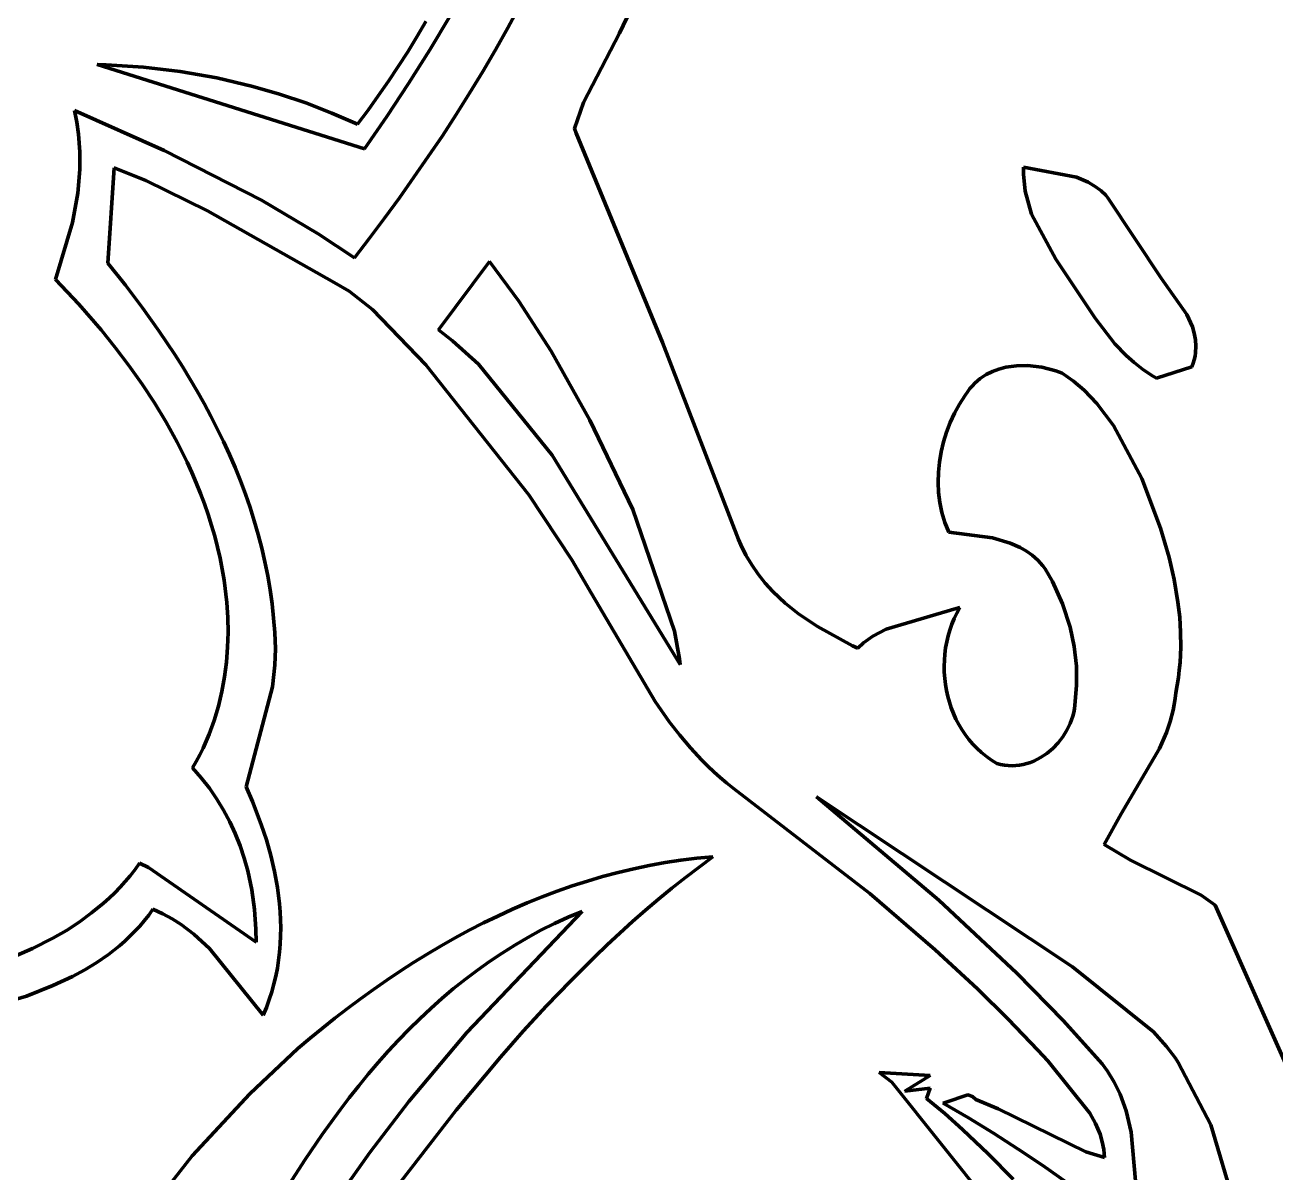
# Model space of a CAD drawing. Header units: millimetres. Extents: x 0 to 12, y 0 to 9.
# Drawn here: x 7.264 to 8.952, y 3.313 to 4.861 of the extents above; entities that cross this region are included whole.
import ezdxf

# ---------------------------------------------------------------- set-up
doc = ezdxf.new("R2010")
doc.units = ezdxf.units.MM
doc.layers.add('color#030303ff', color=7, linetype='CONTINUOUS', lineweight=100)
doc.layers.add('color#ffffffff', color=7, linetype='CONTINUOUS', lineweight=100)

msp = doc.modelspace()

# ---------------------------------------------------------------- linework, layer by layer
at = {"layer": 'color#030303ff'}
for p, q in [((8.1207, 4.9642), (8.0657, 4.85)), ((7.9153, 4.8572), (7.9315, 4.8871)), ((7.7926, 4.8451), (7.8048, 4.8656)), ((7.8374, 4.873), (7.8099, 4.8273)), ((7.7802, 4.8249), (7.7926, 4.8451)), ((7.8986, 4.8275), (7.9153, 4.8572)), ((8.0657, 4.85), (8.0171, 4.7564)), ((7.8099, 4.8273), (7.7814, 4.7822)), ((7.8814, 4.7981), (7.8986, 4.8275)), ((7.7673, 4.8048), (7.7802, 4.8249)), ((7.7219, 4.6938), (7.361, 4.8075)), ((7.361, 4.8075), (7.3735, 4.8072)), ((7.3735, 4.8072), (7.4235, 4.8041)), ((7.4235, 4.8041), (7.4732, 4.7982)), ((7.4732, 4.7982), (7.5225, 4.7895)), ((7.7541, 4.785), (7.7673, 4.8048)), ((7.8637, 4.769), (7.8814, 4.7981)), ((7.5225, 4.7895), (7.5711, 4.7781)), ((7.5711, 4.7781), (7.6072, 4.7676)), ((7.7405, 4.7654), (7.7541, 4.785)), ((7.7814, 4.7822), (7.7521, 4.7377)), ((7.6072, 4.7676), (7.6427, 4.7557)), ((7.7266, 4.7461), (7.7405, 4.7654)), ((7.8455, 4.7402), (7.8637, 4.769)), ((7.3337, 4.7297), (7.3304, 4.7456)), ((7.3304, 4.7456), (7.4516, 4.6915)), ((7.6427, 4.7557), (7.6778, 4.7421)), ((7.7122, 4.727), (7.7266, 4.7461)), ((8.0171, 4.7564), (8.005, 4.7211)), ((7.336, 4.7137), (7.3337, 4.7297)), ((7.6778, 4.7421), (7.7122, 4.727)), ((7.7521, 4.7377), (7.7219, 4.6938)), ((7.8269, 4.7116), (7.8455, 4.7402)), ((7.3378, 4.6898), (7.336, 4.7137)), ((7.8079, 4.6834), (7.8269, 4.7116)), ((8.005, 4.7211), (8.0074, 4.7151)), ((8.0074, 4.7151), (8.1237, 4.4329)), ((7.3377, 4.6659), (7.3378, 4.6898)), ((7.4516, 4.6915), (7.5831, 4.6245)), ((7.7886, 4.6555), (7.8079, 4.6834)), ((7.3349, 4.634), (7.3377, 4.6659)), ((7.3839, 4.6683), (7.3754, 4.5398)), ((7.4269, 4.651), (7.3839, 4.6683)), ((8.6111, 4.669), (8.6826, 4.6557)), ((8.6111, 4.6596), (8.6111, 4.669)), ((8.6133, 4.6366), (8.6111, 4.6596)), ((7.5099, 4.6105), (7.4269, 4.651)), ((7.769, 4.6278), (7.7886, 4.6555)), ((8.6826, 4.6557), (8.6982, 4.649)), ((8.6982, 4.649), (8.709, 4.6424)), ((8.709, 4.6424), (8.7156, 4.6372)), ((7.3279, 4.5945), (7.3349, 4.634)), ((7.5831, 4.6245), (7.6592, 4.5794)), ((7.749, 4.6005), (7.769, 4.6278)), ((8.6217, 4.6057), (8.6133, 4.6366)), ((8.7156, 4.6372), (8.7218, 4.6312)), ((8.7218, 4.6312), (8.7246, 4.6278)), ((8.7246, 4.6278), (8.7966, 4.5194)), ((7.681, 4.5136), (7.5099, 4.6105)), ((7.3051, 4.5176), (7.3279, 4.5945)), ((7.7288, 4.5735), (7.749, 4.6005)), ((8.6546, 4.545), (8.6217, 4.6057)), ((7.6592, 4.5794), (7.7084, 4.5468)), ((7.7084, 4.5468), (7.7288, 4.5735)), ((7.3754, 4.5398), (7.3992, 4.5101)), ((7.8904, 4.5421), (7.8219, 4.4496)), ((7.93, 4.4884), (7.8904, 4.5421)), ((8.7074, 4.4657), (8.6546, 4.545)), ((7.3363, 4.4844), (7.3051, 4.5176)), ((7.3992, 4.5101), (7.4223, 4.4796)), ((7.701, 4.5019), (7.681, 4.5136)), ((8.7966, 4.5194), (8.8313, 4.4704)), ((7.7326, 4.4772), (7.701, 4.5019)), ((7.3664, 4.4498), (7.3363, 4.4844)), ((7.4223, 4.4796), (7.4446, 4.4484)), ((7.8044, 4.4025), (7.7326, 4.4772)), ((7.9736, 4.4212), (7.93, 4.4884)), ((8.7343, 4.431), (8.7074, 4.4657)), ((8.8313, 4.4704), (8.8387, 4.4538)), ((7.3856, 4.4261), (7.3664, 4.4498)), ((7.4446, 4.4484), (7.466, 4.4164)), ((7.8219, 4.4496), (7.8407, 4.4352)), ((8.8387, 4.4538), (8.8413, 4.4452)), ((8.8413, 4.4452), (8.843, 4.4365)), ((7.404, 4.4017), (7.3856, 4.4261)), ((7.8407, 4.4352), (7.8758, 4.4034)), ((8.1237, 4.4329), (8.2265, 4.1671)), ((8.7493, 4.4153), (8.7343, 4.431)), ((8.843, 4.4365), (8.8436, 4.4276)), ((8.8436, 4.4276), (8.8431, 4.4186)), ((7.466, 4.4164), (7.4763, 4.4002)), ((8.026, 4.328), (7.9736, 4.4212)), ((8.7601, 4.4056), (8.7493, 4.4153)), ((8.7716, 4.3966), (8.7601, 4.4056)), ((8.8399, 4.4048), (8.8381, 4.4001)), ((8.8413, 4.4095), (8.8399, 4.4048)), ((8.8424, 4.4141), (8.8413, 4.4095)), ((8.8431, 4.4186), (8.8424, 4.4141)), ((7.4217, 4.3767), (7.404, 4.4017)), ((7.4763, 4.4002), (7.4864, 4.3837)), ((7.9434, 4.2274), (7.8044, 4.4025)), ((7.8758, 4.4034), (7.9751, 4.281)), ((8.5525, 4.3842), (8.5604, 4.3894)), ((8.5604, 4.3894), (8.5689, 4.3936)), ((8.5689, 4.3936), (8.5778, 4.3969)), ((8.5778, 4.3969), (8.5871, 4.3993)), ((8.5871, 4.3993), (8.6014, 4.4013)), ((8.6014, 4.4013), (8.6161, 4.4016)), ((8.6161, 4.4016), (8.6355, 4.3994)), ((8.6355, 4.3994), (8.6543, 4.3947)), ((8.6543, 4.3947), (8.6631, 4.3914)), ((8.6631, 4.3914), (8.6785, 4.3806)), ((8.784, 4.3884), (8.7716, 4.3966)), ((8.7905, 4.3847), (8.784, 4.3884)), ((8.8381, 4.4001), (8.7905, 4.3847)), ((7.4384, 4.3512), (7.4217, 4.3767)), ((7.4864, 4.3837), (7.4961, 4.3671)), ((8.5387, 4.3707), (8.5419, 4.3745)), ((8.5419, 4.3745), (8.5452, 4.378)), ((8.5452, 4.378), (8.5525, 4.3842)), ((8.6785, 4.3806), (8.6927, 4.3685)), ((7.4961, 4.3671), (7.5055, 4.3504)), ((8.5245, 4.3494), (8.5318, 4.361)), ((8.5318, 4.361), (8.5357, 4.3667)), ((8.5357, 4.3667), (8.5387, 4.3707)), ((8.6927, 4.3685), (8.7099, 4.3506)), ((7.4542, 4.3251), (7.4384, 4.3512)), ((7.5055, 4.3504), (7.5146, 4.3334)), ((8.5121, 4.3247), (8.5179, 4.3373)), ((8.5179, 4.3373), (8.5245, 4.3494)), ((8.7099, 4.3506), (8.7324, 4.3208)), ((7.4689, 4.2984), (7.4542, 4.3251)), ((7.5146, 4.3334), (7.5233, 4.3163)), ((8.0837, 4.2076), (8.026, 4.328)), ((8.5071, 4.3118), (8.5121, 4.3247)), ((8.7324, 4.3208), (8.7705, 4.2494)), ((7.5233, 4.3163), (7.5317, 4.2991)), ((8.503, 4.2986), (8.5071, 4.3118)), ((7.4758, 4.2849), (7.4689, 4.2984)), ((7.5317, 4.2991), (7.5396, 4.2816)), ((8.4997, 4.2852), (8.503, 4.2986)), ((7.4824, 4.2712), (7.4758, 4.2849)), ((7.4888, 4.2574), (7.4824, 4.2712)), ((7.5396, 4.2816), (7.5472, 4.264)), ((7.9751, 4.281), (8.1475, 3.9986)), ((8.4961, 4.2579), (8.4974, 4.2716)), ((8.4974, 4.2716), (8.4997, 4.2852)), ((7.4948, 4.2434), (7.4888, 4.2574)), ((7.5472, 4.264), (7.5544, 4.2463)), ((8.4957, 4.2441), (8.4961, 4.2579)), ((7.5005, 4.2293), (7.4948, 4.2434)), ((7.5544, 4.2463), (7.5611, 4.2284)), ((8.4964, 4.2304), (8.4957, 4.2441)), ((8.7705, 4.2494), (8.7957, 4.1824)), ((7.5058, 4.2151), (7.5005, 4.2293)), ((7.5611, 4.2284), (7.5674, 4.2104)), ((8.0015, 4.1398), (7.9434, 4.2274)), ((8.4981, 4.2168), (8.4964, 4.2304)), ((7.5108, 4.2007), (7.5058, 4.2151)), ((7.5674, 4.2104), (7.5732, 4.1922)), ((8.1401, 4.0433), (8.0837, 4.2076)), ((8.5009, 4.2033), (8.4981, 4.2168)), ((8.5049, 4.1901), (8.5009, 4.2033)), ((7.5155, 4.1862), (7.5108, 4.2007)), ((7.5198, 4.1715), (7.5155, 4.1862)), ((7.5732, 4.1922), (7.5785, 4.1739)), ((8.5101, 4.1772), (8.5049, 4.1901)), ((7.5237, 4.1567), (7.5198, 4.1715)), ((7.5785, 4.1739), (7.5833, 4.1554)), ((8.5692, 4.1692), (8.5101, 4.1772)), ((8.593, 4.1623), (8.5692, 4.1692)), ((8.7957, 4.1824), (8.8073, 4.1429)), ((7.5272, 4.1418), (7.5237, 4.1567)), ((7.5833, 4.1554), (7.5876, 4.1368)), ((8.2265, 4.1671), (8.2295, 4.1599)), ((8.2295, 4.1599), (8.2364, 4.146)), ((8.6064, 4.1564), (8.593, 4.1623)), ((8.6148, 4.1515), (8.6064, 4.1564)), ((7.5326, 4.1122), (7.5272, 4.1418)), ((7.5876, 4.1368), (7.5914, 4.1181)), ((8.0282, 4.0944), (8.0015, 4.1398)), ((8.2364, 4.146), (8.2442, 4.1328)), ((8.6227, 4.1458), (8.6148, 4.1515)), ((8.6301, 4.1392), (8.6227, 4.1458)), ((8.6369, 4.1316), (8.6301, 4.1392)), ((8.8073, 4.1429), (8.8142, 4.113)), ((7.5914, 4.1181), (7.5946, 4.0992)), ((8.2442, 4.1328), (8.2529, 4.1203)), ((8.2529, 4.1203), (8.2625, 4.1084)), ((8.64, 4.1274), (8.6369, 4.1316)), ((8.6498, 4.1103), (8.64, 4.1274)), ((7.5361, 4.0822), (7.5326, 4.1122)), ((8.2625, 4.1084), (8.2728, 4.0972)), ((8.6635, 4.0802), (8.6498, 4.1103)), ((8.8142, 4.113), (8.8193, 4.0827)), ((7.5946, 4.0992), (7.5973, 4.0802)), ((8.1141, 3.9485), (8.0282, 4.0944)), ((8.2728, 4.0972), (8.2895, 4.0814)), ((7.5373, 4.0621), (7.5361, 4.0822)), ((7.5973, 4.0802), (7.5993, 4.0611)), ((8.2895, 4.0814), (8.3075, 4.067)), ((8.4258, 4.0464), (8.52, 4.0739)), ((8.5209, 4.0679), (8.5174, 4.0604)), ((8.52, 4.0739), (8.5249, 4.0753)), ((8.5249, 4.0753), (8.5209, 4.0679)), ((8.6737, 4.0487), (8.6635, 4.0802)), ((8.8193, 4.0827), (8.8216, 4.0625)), ((7.5377, 4.0419), (7.5373, 4.0621)), ((7.5993, 4.0611), (7.6008, 4.0418)), ((8.3075, 4.067), (8.3331, 4.0496)), ((8.5142, 4.0528), (8.5115, 4.0449)), ((8.5174, 4.0604), (8.5142, 4.0528)), ((8.8216, 4.0625), (8.8228, 4.0421)), ((7.5371, 4.0218), (7.5377, 4.0419)), ((7.6008, 4.0418), (7.6018, 4.0196)), ((8.1466, 4.0061), (8.1401, 4.0433)), ((8.3331, 4.0496), (8.3804, 4.0239)), ((8.3952, 4.0277), (8.4078, 4.0367)), ((8.4078, 4.0367), (8.4258, 4.0464)), ((8.5092, 4.037), (8.5073, 4.029)), ((8.5115, 4.0449), (8.5092, 4.037)), ((8.6792, 4.0228), (8.6737, 4.0487)), ((8.8228, 4.0421), (8.823, 4.0217)), ((7.5355, 4.0017), (7.5371, 4.0218)), ((7.6018, 4.0196), (7.601, 3.9976)), ((8.3804, 4.0239), (8.3873, 4.0207)), ((8.3873, 4.0207), (8.3952, 4.0277)), ((8.5058, 4.0209), (8.5047, 4.0127)), ((8.5073, 4.029), (8.5058, 4.0209)), ((8.6822, 3.9965), (8.6792, 4.0228)), ((8.823, 4.0217), (8.8221, 4.0013)), ((7.5329, 3.9817), (7.5355, 4.0017)), ((8.1475, 3.9986), (8.1466, 4.0061)), ((8.5041, 4.0045), (8.5038, 3.9963)), ((8.5047, 4.0127), (8.5041, 4.0045)), ((8.8221, 4.0013), (8.8211, 3.9911)), ((7.601, 3.9976), (7.5978, 3.9685)), ((8.5038, 3.9963), (8.504, 3.988)), ((8.504, 3.988), (8.5046, 3.9798)), ((8.6825, 3.9701), (8.6822, 3.9965)), ((8.8211, 3.9911), (8.8199, 3.9809)), ((7.5293, 3.962), (7.5329, 3.9817)), ((7.5978, 3.9685), (7.562, 3.8338)), ((8.5046, 3.9798), (8.5055, 3.9717)), ((8.5055, 3.9717), (8.5069, 3.9636)), ((8.6802, 3.9439), (8.6825, 3.9701)), ((8.8183, 3.9707), (8.8164, 3.9605)), ((8.8199, 3.9809), (8.8183, 3.9707)), ((7.5247, 3.9424), (7.5293, 3.962)), ((8.5069, 3.9636), (8.5087, 3.9556)), ((8.5087, 3.9556), (8.5109, 3.9477)), ((8.8155, 3.9525), (8.8143, 3.9446)), ((8.8164, 3.9605), (8.8155, 3.9525)), ((7.5189, 3.9232), (7.5247, 3.9424)), ((8.1335, 3.9209), (8.1141, 3.9485)), ((8.5109, 3.9477), (8.5135, 3.94)), ((8.5135, 3.94), (8.5164, 3.9324)), ((8.5164, 3.9324), (8.5198, 3.925)), ((8.6773, 3.9288), (8.6786, 3.9338)), ((8.6786, 3.9338), (8.6795, 3.9388)), ((8.6795, 3.9388), (8.6802, 3.9439)), ((8.8127, 3.9369), (8.8087, 3.9217)), ((8.8143, 3.9446), (8.8127, 3.9369)), ((7.5121, 3.9044), (7.5189, 3.9232)), ((8.1473, 3.9031), (8.1335, 3.9209)), ((8.5198, 3.925), (8.5236, 3.9178)), ((8.5236, 3.9178), (8.5277, 3.9108)), ((8.6694, 3.9098), (8.6739, 3.9191)), ((8.6739, 3.9191), (8.6773, 3.9288)), ((8.8087, 3.9217), (8.8036, 3.9069)), ((7.5041, 3.8859), (7.5121, 3.9044)), ((8.1617, 3.886), (8.1473, 3.9031)), ((8.5277, 3.9108), (8.5323, 3.904)), ((8.5323, 3.904), (8.5372, 3.8975)), ((8.6576, 3.8928), (8.664, 3.901)), ((8.664, 3.901), (8.6694, 3.9098)), ((8.8036, 3.9069), (8.7943, 3.8854)), ((7.4997, 3.8768), (7.5041, 3.8859)), ((8.177, 3.8695), (8.1617, 3.886)), ((8.5372, 3.8975), (8.5425, 3.8913)), ((8.5425, 3.8913), (8.5482, 3.8854)), ((8.5482, 3.8854), (8.5543, 3.8798)), ((8.6425, 3.8787), (8.6504, 3.8853)), ((8.6504, 3.8853), (8.6576, 3.8928)), ((8.7943, 3.8854), (8.7425, 3.797)), ((7.4899, 3.8591), (7.4949, 3.8679)), ((7.4949, 3.8679), (7.4997, 3.8768)), ((8.185, 3.8616), (8.177, 3.8695)), ((8.5543, 3.8798), (8.5608, 3.8746)), ((8.5608, 3.8746), (8.5676, 3.8697)), ((8.5676, 3.8697), (8.5748, 3.8652)), ((8.5748, 3.8652), (8.58, 3.8638)), ((8.6105, 3.8637), (8.6154, 3.865)), ((8.6154, 3.865), (8.6202, 3.8665)), ((8.6202, 3.8665), (8.6249, 3.8684)), ((8.6249, 3.8684), (8.6339, 3.873)), ((8.6339, 3.873), (8.6425, 3.8787)), ((7.5017, 3.8457), (7.4899, 3.8591)), ((8.1932, 3.8538), (8.185, 3.8616)), ((8.2016, 3.8463), (8.1932, 3.8538)), ((8.58, 3.8638), (8.5852, 3.8628)), ((8.5852, 3.8628), (8.5903, 3.8622)), ((8.5903, 3.8622), (8.5954, 3.8621)), ((8.5954, 3.8621), (8.6005, 3.8623)), ((8.6005, 3.8623), (8.6055, 3.8628)), ((8.6055, 3.8628), (8.6105, 3.8637)), ((7.5126, 3.8317), (7.5017, 3.8457)), ((7.5227, 3.8171), (7.5126, 3.8317)), ((7.562, 3.8338), (7.5708, 3.8138)), ((8.2103, 3.839), (8.2016, 3.8463)), ((8.2193, 3.8319), (8.2103, 3.839)), ((8.4035, 3.6898), (8.2193, 3.8319)), ((7.5318, 3.8021), (7.5227, 3.8171)), ((8.3317, 3.8202), (8.4966, 3.6807)), ((8.6772, 3.5908), (8.3317, 3.8202)), ((7.5401, 3.7865), (7.5318, 3.8021)), ((7.5708, 3.8138), (7.5826, 3.783)), ((7.5474, 3.7705), (7.5401, 3.7865)), ((7.5826, 3.783), (7.5896, 3.762)), ((8.7425, 3.797), (8.7198, 3.7557)), ((7.554, 3.7542), (7.5474, 3.7705)), ((7.5596, 3.7375), (7.554, 3.7542)), ((7.5896, 3.762), (7.5956, 3.7408)), ((8.7198, 3.7557), (8.7554, 3.7348)), ((7.4123, 3.722), (7.4185, 3.7305)), ((7.4185, 3.7305), (7.4303, 3.7247)), ((7.5644, 3.7205), (7.5596, 3.7375)), ((7.5956, 3.7408), (7.6006, 3.7194)), ((8.1061, 3.7276), (8.1273, 3.7315)), ((8.1273, 3.7315), (8.1487, 3.7347)), ((8.1487, 3.7347), (8.1703, 3.7373)), ((8.1703, 3.7373), (8.1919, 3.7392)), ((8.1919, 3.7392), (8.1732, 3.7254)), ((8.7554, 3.7348), (8.8505, 3.6877)), ((7.399, 3.7058), (7.4058, 3.7137)), ((7.4058, 3.7137), (7.4123, 3.722)), ((7.4303, 3.7247), (7.5755, 3.624)), ((7.57, 3.6946), (7.5644, 3.7205)), ((7.6006, 3.7194), (7.6045, 3.6978)), ((8.0431, 3.7127), (8.064, 3.7182)), ((8.064, 3.7182), (8.085, 3.7232)), ((8.085, 3.7232), (8.1061, 3.7276)), ((8.1732, 3.7254), (8.1547, 3.7113)), ((7.3848, 3.6907), (7.3921, 3.6981)), ((7.3921, 3.6981), (7.399, 3.7058)), ((7.6045, 3.6978), (7.6072, 3.676)), ((7.9816, 3.6928), (8.002, 3.6999)), ((8.002, 3.6999), (8.0225, 3.7066)), ((8.0225, 3.7066), (8.0431, 3.7127)), ((8.1365, 3.6968), (8.1186, 3.6821)), ((8.1547, 3.7113), (8.1365, 3.6968)), ((7.3697, 3.6766), (7.3774, 3.6835)), ((7.3774, 3.6835), (7.3848, 3.6907)), ((7.5736, 3.6683), (7.57, 3.6946)), ((7.9414, 3.677), (7.9614, 3.6852)), ((7.9614, 3.6852), (7.9816, 3.6928)), ((8.1186, 3.6821), (8.1009, 3.6671)), ((8.4918, 3.614), (8.4035, 3.6898)), ((8.4966, 3.6807), (8.6019, 3.5825)), ((8.8505, 3.6877), (8.8696, 3.674)), ((7.337, 3.6513), (7.3537, 3.6635)), ((7.3537, 3.6635), (7.3697, 3.6766)), ((7.4365, 3.6686), (7.4308, 3.6607)), ((7.4498, 3.6625), (7.4365, 3.6686)), ((7.4625, 3.6556), (7.4498, 3.6625)), ((7.5754, 3.6417), (7.5736, 3.6683)), ((7.6072, 3.676), (7.6081, 3.6651)), ((7.6081, 3.6651), (7.6086, 3.6543)), ((7.8601, 3.5022), (8.0157, 3.6656)), ((7.9019, 3.6594), (7.9216, 3.6685)), ((7.9216, 3.6685), (7.9414, 3.677)), ((8.0157, 3.6656), (7.9968, 3.6577)), ((8.1009, 3.6671), (8.0835, 3.6518)), ((8.8696, 3.674), (8.9953, 3.3904)), ((7.3196, 3.64), (7.337, 3.6513)), ((7.4186, 3.6458), (7.4121, 3.6388)), ((7.4248, 3.6531), (7.4186, 3.6458)), ((7.4308, 3.6607), (7.4248, 3.6531)), ((7.4746, 3.6478), (7.4625, 3.6556)), ((7.4916, 3.6349), (7.4746, 3.6478)), ((7.6086, 3.6543), (7.6089, 3.6434)), ((7.8632, 3.6401), (7.8825, 3.65)), ((7.8825, 3.65), (7.9019, 3.6594)), ((7.9782, 3.6492), (7.9599, 3.6401)), ((7.9968, 3.6577), (7.9782, 3.6492)), ((8.0835, 3.6518), (8.0663, 3.6362)), ((7.2738, 3.6154), (7.3016, 3.6296)), ((7.3016, 3.6296), (7.3196, 3.64)), ((7.4054, 3.632), (7.3984, 3.6256)), ((7.4121, 3.6388), (7.4054, 3.632)), ((7.5127, 3.6155), (7.4916, 3.6349)), ((7.5755, 3.624), (7.5754, 3.6417)), ((7.6087, 3.6325), (7.6082, 3.6216)), ((7.6089, 3.6434), (7.6087, 3.6325)), ((7.8252, 3.6191), (7.8441, 3.6298)), ((7.8441, 3.6298), (7.8632, 3.6401)), ((7.9421, 3.6304), (7.9246, 3.6202)), ((7.9599, 3.6401), (7.9421, 3.6304)), ((8.0663, 3.6362), (8.0493, 3.6204)), ((7.2451, 3.6028), (7.2738, 3.6154)), ((7.3913, 3.6193), (7.3764, 3.6076)), ((7.3984, 3.6256), (7.3913, 3.6193)), ((7.5852, 3.5258), (7.5127, 3.6155)), ((7.6082, 3.6216), (7.6073, 3.6108)), ((7.8065, 3.6081), (7.8252, 3.6191)), ((7.9246, 3.6202), (7.9074, 3.6095)), ((8.0493, 3.6204), (8.0325, 3.6044)), ((8.5487, 3.5613), (8.4918, 3.614)), ((7.3608, 3.5967), (7.3445, 3.5868)), ((7.3764, 3.6076), (7.3608, 3.5967)), ((7.606, 3.6), (7.6043, 3.5892)), ((7.6073, 3.6108), (7.606, 3.6)), ((7.7698, 3.5849), (7.7881, 3.5967)), ((7.7881, 3.5967), (7.8065, 3.6081)), ((7.8906, 3.5982), (7.8741, 3.5864)), ((7.9074, 3.6095), (7.8906, 3.5982)), ((8.0325, 3.6044), (7.9996, 3.5717)), ((7.3445, 3.5868), (7.3277, 3.5777)), ((7.6022, 3.5785), (7.5997, 3.5678)), ((7.6043, 3.5892), (7.6022, 3.5785)), ((7.7518, 3.5729), (7.7698, 3.5849)), ((7.8741, 3.5864), (7.8579, 3.5742)), ((8.6019, 3.5825), (8.6648, 3.5181)), ((8.7862, 3.5033), (8.6772, 3.5908)), ((7.3016, 3.5655), (7.2657, 3.5515)), ((7.3277, 3.5777), (7.3016, 3.5655)), ((7.5997, 3.5678), (7.5968, 3.5572)), ((7.734, 3.5605), (7.7518, 3.5729)), ((7.8421, 3.5615), (7.8266, 3.5484)), ((7.8579, 3.5742), (7.8421, 3.5615)), ((7.9996, 3.5717), (7.9675, 3.5382)), ((8.5901, 3.5205), (8.5487, 3.5613)), ((7.2657, 3.5515), (7.2017, 3.5326)), ((7.5934, 3.5467), (7.5895, 3.5362)), ((7.5968, 3.5572), (7.5934, 3.5467)), ((7.6991, 3.5349), (7.7164, 3.5478)), ((7.7164, 3.5478), (7.734, 3.5605)), ((7.8266, 3.5484), (7.8115, 3.5348)), ((7.5895, 3.5362), (7.5852, 3.5258)), ((7.6819, 3.5217), (7.6991, 3.5349)), ((7.8115, 3.5348), (7.7966, 3.5209)), ((7.9675, 3.5382), (7.9361, 3.5039)), ((7.6651, 3.5082), (7.6819, 3.5217)), ((7.7966, 3.5209), (7.7821, 3.5066)), ((8.6304, 3.4785), (8.5901, 3.5205)), ((8.6648, 3.5181), (8.7131, 3.4647)), ((7.6321, 3.4807), (7.6484, 3.4946)), ((7.6484, 3.4946), (7.6651, 3.5082)), ((7.7821, 3.5066), (7.7679, 3.492)), ((7.7817, 3.4094), (7.8601, 3.5022)), ((7.9361, 3.5039), (7.9054, 3.469)), ((8.8039, 3.4836), (8.7862, 3.5033)), ((7.5671, 3.4197), (7.6321, 3.4807)), ((7.7539, 3.477), (7.7403, 3.4618)), ((7.7679, 3.492), (7.7539, 3.477)), ((8.6435, 3.4642), (8.6304, 3.4785)), ((8.8159, 3.4675), (8.8039, 3.4836)), ((7.7403, 3.4618), (7.727, 3.4462)), ((7.9054, 3.469), (7.8457, 3.3976)), ((8.7005, 3.3935), (8.6435, 3.4642)), ((8.7131, 3.4647), (8.717, 3.4601)), ((8.717, 3.4601), (8.7241, 3.4504)), ((8.8196, 3.4618), (8.8159, 3.4675)), ((8.8637, 3.3777), (8.8196, 3.4618)), ((7.727, 3.4462), (7.714, 3.4304)), ((8.4332, 3.4353), (8.4161, 3.4486)), ((8.4161, 3.4486), (8.4848, 3.4444)), ((8.4848, 3.4444), (8.4508, 3.4232)), ((8.7241, 3.4504), (8.7334, 3.4352)), ((7.714, 3.4304), (7.7013, 3.4144)), ((8.683, 3.1235), (8.4332, 3.4353)), ((8.4508, 3.4232), (8.4848, 3.4274)), ((8.4848, 3.4274), (8.4801, 3.4135)), ((8.7334, 3.4352), (8.7411, 3.4192)), ((7.4893, 3.3358), (7.5671, 3.4197)), ((7.7013, 3.4144), (7.6888, 3.3981)), ((7.7289, 3.3407), (7.7817, 3.4094)), ((8.4801, 3.4135), (8.5047, 3.393)), ((8.4912, 3.4255), (8.4912, 3.4255)), ((8.5053, 3.408), (8.5357, 3.4182)), ((8.5357, 3.4182), (8.5419, 3.4159)), ((8.5419, 3.4159), (8.5465, 3.4122)), ((8.5465, 3.4122), (8.5768, 3.3995)), ((8.7411, 3.4192), (8.7492, 3.3968)), ((7.6888, 3.3981), (7.6767, 3.3816)), ((7.8457, 3.3976), (7.7316, 3.2512)), ((8.5023, 3.407), (8.5053, 3.408)), ((8.5366, 3.3871), (8.5023, 3.407)), ((8.5047, 3.393), (8.5286, 3.3717)), ((8.5768, 3.3995), (8.6949, 3.3416)), ((8.7082, 3.3798), (8.7005, 3.3935)), ((8.7492, 3.3968), (8.7563, 3.3678)), ((7.6767, 3.3816), (7.6648, 3.365)), ((8.5705, 3.3664), (8.5366, 3.3871)), ((8.7142, 3.3653), (8.7082, 3.3798)), ((8.9145, 3.2071), (8.8637, 3.3777)), ((7.6648, 3.365), (7.6418, 3.3312)), ((8.5286, 3.3717), (8.5634, 3.3387)), ((8.6039, 3.3449), (8.5705, 3.3664)), ((8.7172, 3.3551), (8.7142, 3.3653)), ((8.7563, 3.3678), (8.762, 3.3024)), ((8.6368, 3.3228), (8.6039, 3.3449)), ((8.6949, 3.3416), (8.72, 3.3336)), ((8.7191, 3.3446), (8.7172, 3.3551)), ((8.7197, 3.3392), (8.7191, 3.3446)), ((7.387, 3.2059), (7.4893, 3.3358)), ((7.6418, 3.3312), (7.6199, 3.297)), ((7.6889, 3.284), (7.7289, 3.3407)), ((8.5634, 3.3387), (8.5971, 3.3044)), ((8.72, 3.3336), (8.7197, 3.3392)), ((8.6692, 3.2999), (8.6368, 3.3228))]:
    msp.add_line(p, q, dxfattribs=at)
at = {"layer": 'color#ffffffff'}
for p, q in [((8.0657, 4.85), (8.1207, 4.9642)), ((7.9315, 4.8871), (7.9153, 4.8572)), ((7.8048, 4.8656), (7.7926, 4.8451)), ((7.8099, 4.8273), (7.8374, 4.873)), ((7.7926, 4.8451), (7.7802, 4.8249)), ((7.9153, 4.8572), (7.8986, 4.8275)), ((8.0171, 4.7564), (8.0657, 4.85)), ((7.7814, 4.7822), (7.8099, 4.8273)), ((7.8986, 4.8275), (7.8814, 4.7981)), ((7.7802, 4.8249), (7.7673, 4.8048)), ((7.3735, 4.8072), (7.361, 4.8075)), ((7.361, 4.8075), (7.7219, 4.6938)), ((7.4235, 4.8041), (7.3735, 4.8072)), ((7.4732, 4.7982), (7.4235, 4.8041)), ((7.5225, 4.7895), (7.4732, 4.7982)), ((7.7673, 4.8048), (7.7541, 4.785)), ((7.8814, 4.7981), (7.8637, 4.769)), ((7.5711, 4.7781), (7.5225, 4.7895)), ((7.6072, 4.7676), (7.5711, 4.7781)), ((7.7541, 4.785), (7.7405, 4.7654)), ((7.7521, 4.7377), (7.7814, 4.7822)), ((7.6427, 4.7557), (7.6072, 4.7676)), ((7.7405, 4.7654), (7.7266, 4.7461)), ((7.8637, 4.769), (7.8455, 4.7402)), ((7.4516, 4.6915), (7.3304, 4.7456)), ((7.3304, 4.7456), (7.3337, 4.7297)), ((7.6778, 4.7421), (7.6427, 4.7557)), ((7.7266, 4.7461), (7.7122, 4.727)), ((8.005, 4.7211), (8.0171, 4.7564)), ((7.3337, 4.7297), (7.336, 4.7137)), ((7.7122, 4.727), (7.6778, 4.7421)), ((7.7219, 4.6938), (7.7521, 4.7377)), ((7.8455, 4.7402), (7.8269, 4.7116)), ((7.336, 4.7137), (7.3378, 4.6898)), ((7.8269, 4.7116), (7.8079, 4.6834)), ((8.0074, 4.7151), (8.005, 4.7211)), ((8.1237, 4.4329), (8.0074, 4.7151)), ((7.3378, 4.6898), (7.3377, 4.6659)), ((7.5831, 4.6245), (7.4516, 4.6915)), ((7.8079, 4.6834), (7.7886, 4.6555)), ((7.3377, 4.6659), (7.3349, 4.634)), ((7.3754, 4.5398), (7.3839, 4.6683)), ((7.3839, 4.6683), (7.4269, 4.651)), ((8.6111, 4.669), (8.6111, 4.6596)), ((8.6826, 4.6557), (8.6111, 4.669)), ((8.6111, 4.6596), (8.6133, 4.6366)), ((7.4269, 4.651), (7.5099, 4.6105)), ((7.7886, 4.6555), (7.769, 4.6278)), ((8.6982, 4.649), (8.6826, 4.6557)), ((8.709, 4.6424), (8.6982, 4.649)), ((8.7156, 4.6372), (8.709, 4.6424)), ((7.3349, 4.634), (7.3279, 4.5945)), ((7.6592, 4.5794), (7.5831, 4.6245)), ((7.769, 4.6278), (7.749, 4.6005)), ((8.6133, 4.6366), (8.6217, 4.6057)), ((8.7218, 4.6312), (8.7156, 4.6372)), ((8.7246, 4.6278), (8.7218, 4.6312)), ((8.7966, 4.5194), (8.7246, 4.6278)), ((7.5099, 4.6105), (7.681, 4.5136)), ((7.3279, 4.5945), (7.3051, 4.5176)), ((7.749, 4.6005), (7.7288, 4.5735)), ((8.6217, 4.6057), (8.6546, 4.545)), ((7.7084, 4.5468), (7.6592, 4.5794)), ((7.7288, 4.5735), (7.7084, 4.5468)), ((7.3992, 4.5101), (7.3754, 4.5398)), ((7.8219, 4.4496), (7.8904, 4.5421)), ((7.8904, 4.5421), (7.93, 4.4884)), ((8.6546, 4.545), (8.7074, 4.4657)), ((7.3051, 4.5176), (7.3363, 4.4844)), ((7.4223, 4.4796), (7.3992, 4.5101)), ((7.681, 4.5136), (7.701, 4.5019)), ((8.8313, 4.4704), (8.7966, 4.5194)), ((7.701, 4.5019), (7.7326, 4.4772)), ((7.3363, 4.4844), (7.3664, 4.4498)), ((7.4446, 4.4484), (7.4223, 4.4796)), ((7.7326, 4.4772), (7.8044, 4.4025)), ((7.93, 4.4884), (7.9736, 4.4212)), ((8.7074, 4.4657), (8.7343, 4.431)), ((8.8387, 4.4538), (8.8313, 4.4704)), ((7.3664, 4.4498), (7.3856, 4.4261)), ((7.466, 4.4164), (7.4446, 4.4484)), ((7.8407, 4.4352), (7.8219, 4.4496)), ((8.8413, 4.4452), (8.8387, 4.4538)), ((8.843, 4.4365), (8.8413, 4.4452)), ((7.3856, 4.4261), (7.404, 4.4017)), ((7.8758, 4.4034), (7.8407, 4.4352)), ((8.2265, 4.1671), (8.1237, 4.4329)), ((8.7343, 4.431), (8.7493, 4.4153)), ((8.8436, 4.4276), (8.843, 4.4365)), ((8.8431, 4.4186), (8.8436, 4.4276)), ((7.4763, 4.4002), (7.466, 4.4164)), ((7.9736, 4.4212), (8.026, 4.328)), ((8.7493, 4.4153), (8.7601, 4.4056)), ((8.7601, 4.4056), (8.7716, 4.3966)), ((8.8381, 4.4001), (8.8399, 4.4048)), ((8.8399, 4.4048), (8.8413, 4.4095)), ((8.8413, 4.4095), (8.8424, 4.4141)), ((8.8424, 4.4141), (8.8431, 4.4186)), ((7.404, 4.4017), (7.4217, 4.3767)), ((7.4864, 4.3837), (7.4763, 4.4002)), ((7.8044, 4.4025), (7.9434, 4.2274)), ((7.9751, 4.281), (7.8758, 4.4034)), ((8.5604, 4.3894), (8.5525, 4.3842)), ((8.5689, 4.3936), (8.5604, 4.3894)), ((8.5778, 4.3969), (8.5689, 4.3936)), ((8.5871, 4.3993), (8.5778, 4.3969)), ((8.6014, 4.4013), (8.5871, 4.3993)), ((8.6161, 4.4016), (8.6014, 4.4013)), ((8.6355, 4.3994), (8.6161, 4.4016)), ((8.6543, 4.3947), (8.6355, 4.3994)), ((8.6631, 4.3914), (8.6543, 4.3947)), ((8.6785, 4.3806), (8.6631, 4.3914)), ((8.7716, 4.3966), (8.784, 4.3884)), ((8.784, 4.3884), (8.7905, 4.3847)), ((8.7905, 4.3847), (8.8381, 4.4001)), ((7.4217, 4.3767), (7.4384, 4.3512)), ((7.4961, 4.3671), (7.4864, 4.3837)), ((8.5419, 4.3745), (8.5387, 4.3707)), ((8.5452, 4.378), (8.5419, 4.3745)), ((8.5525, 4.3842), (8.5452, 4.378)), ((8.6927, 4.3685), (8.6785, 4.3806)), ((7.5055, 4.3504), (7.4961, 4.3671)), ((8.5318, 4.361), (8.5245, 4.3494)), ((8.5357, 4.3667), (8.5318, 4.361)), ((8.5387, 4.3707), (8.5357, 4.3667)), ((8.7099, 4.3506), (8.6927, 4.3685)), ((7.4384, 4.3512), (7.4542, 4.3251)), ((7.5146, 4.3334), (7.5055, 4.3504)), ((8.5179, 4.3373), (8.5121, 4.3247)), ((8.5245, 4.3494), (8.5179, 4.3373)), ((8.7324, 4.3208), (8.7099, 4.3506)), ((7.4542, 4.3251), (7.4689, 4.2984)), ((7.5233, 4.3163), (7.5146, 4.3334)), ((8.026, 4.328), (8.0837, 4.2076)), ((8.5121, 4.3247), (8.5071, 4.3118)), ((8.7705, 4.2494), (8.7324, 4.3208)), ((7.5317, 4.2991), (7.5233, 4.3163)), ((8.5071, 4.3118), (8.503, 4.2986)), ((7.4689, 4.2984), (7.4758, 4.2849)), ((7.5396, 4.2816), (7.5317, 4.2991)), ((8.503, 4.2986), (8.4997, 4.2852)), ((7.4758, 4.2849), (7.4824, 4.2712)), ((7.4824, 4.2712), (7.4888, 4.2574)), ((7.5472, 4.264), (7.5396, 4.2816)), ((8.1475, 3.9986), (7.9751, 4.281)), ((8.4974, 4.2716), (8.4961, 4.2579)), ((8.4997, 4.2852), (8.4974, 4.2716)), ((7.4888, 4.2574), (7.4948, 4.2434)), ((7.5544, 4.2463), (7.5472, 4.264)), ((8.4961, 4.2579), (8.4957, 4.2441)), ((7.4948, 4.2434), (7.5005, 4.2293)), ((7.5611, 4.2284), (7.5544, 4.2463)), ((8.4957, 4.2441), (8.4964, 4.2304)), ((8.7957, 4.1824), (8.7705, 4.2494)), ((7.5005, 4.2293), (7.5058, 4.2151)), ((7.5674, 4.2104), (7.5611, 4.2284)), ((7.9434, 4.2274), (8.0015, 4.1398)), ((8.4964, 4.2304), (8.4981, 4.2168)), ((7.5058, 4.2151), (7.5108, 4.2007)), ((7.5732, 4.1922), (7.5674, 4.2104)), ((8.0837, 4.2076), (8.1401, 4.0433)), ((8.4981, 4.2168), (8.5009, 4.2033)), ((8.5009, 4.2033), (8.5049, 4.1901)), ((7.5108, 4.2007), (7.5155, 4.1862)), ((7.5155, 4.1862), (7.5198, 4.1715)), ((7.5785, 4.1739), (7.5732, 4.1922)), ((8.5049, 4.1901), (8.5101, 4.1772)), ((7.5198, 4.1715), (7.5237, 4.1567)), ((7.5833, 4.1554), (7.5785, 4.1739)), ((8.5101, 4.1772), (8.5692, 4.1692)), ((8.5692, 4.1692), (8.593, 4.1623)), ((8.8073, 4.1429), (8.7957, 4.1824)), ((7.5237, 4.1567), (7.5272, 4.1418)), ((7.5876, 4.1368), (7.5833, 4.1554)), ((8.2295, 4.1599), (8.2265, 4.1671)), ((8.2364, 4.146), (8.2295, 4.1599)), ((8.593, 4.1623), (8.6064, 4.1564)), ((8.6064, 4.1564), (8.6148, 4.1515)), ((7.5272, 4.1418), (7.5326, 4.1122)), ((7.5914, 4.1181), (7.5876, 4.1368)), ((8.0015, 4.1398), (8.0282, 4.0944)), ((8.2442, 4.1328), (8.2364, 4.146)), ((8.6148, 4.1515), (8.6227, 4.1458)), ((8.6227, 4.1458), (8.6301, 4.1392)), ((8.6301, 4.1392), (8.6369, 4.1316)), ((8.8142, 4.113), (8.8073, 4.1429)), ((7.5946, 4.0992), (7.5914, 4.1181)), ((8.2529, 4.1203), (8.2442, 4.1328)), ((8.2625, 4.1084), (8.2529, 4.1203)), ((8.6369, 4.1316), (8.64, 4.1274)), ((8.64, 4.1274), (8.6498, 4.1103)), ((7.5326, 4.1122), (7.5361, 4.0822)), ((8.2728, 4.0972), (8.2625, 4.1084)), ((8.6498, 4.1103), (8.6635, 4.0802)), ((8.8193, 4.0827), (8.8142, 4.113)), ((7.5973, 4.0802), (7.5946, 4.0992)), ((8.0282, 4.0944), (8.1141, 3.9485)), ((8.2895, 4.0814), (8.2728, 4.0972)), ((7.5361, 4.0822), (7.5373, 4.0621)), ((7.5993, 4.0611), (7.5973, 4.0802)), ((8.3075, 4.067), (8.2895, 4.0814)), ((8.52, 4.0739), (8.4258, 4.0464)), ((8.5174, 4.0604), (8.5209, 4.0679)), ((8.5249, 4.0753), (8.52, 4.0739)), ((8.5209, 4.0679), (8.5249, 4.0753)), ((8.6635, 4.0802), (8.6737, 4.0487)), ((8.8216, 4.0625), (8.8193, 4.0827)), ((7.5373, 4.0621), (7.5377, 4.0419)), ((7.6008, 4.0418), (7.5993, 4.0611)), ((8.3331, 4.0496), (8.3075, 4.067)), ((8.5115, 4.0449), (8.5142, 4.0528)), ((8.5142, 4.0528), (8.5174, 4.0604)), ((8.8228, 4.0421), (8.8216, 4.0625)), ((7.5377, 4.0419), (7.5371, 4.0218)), ((7.6018, 4.0196), (7.6008, 4.0418)), ((8.1401, 4.0433), (8.1466, 4.0061)), ((8.3804, 4.0239), (8.3331, 4.0496)), ((8.4078, 4.0367), (8.3952, 4.0277)), ((8.4258, 4.0464), (8.4078, 4.0367)), ((8.5073, 4.029), (8.5092, 4.037)), ((8.5092, 4.037), (8.5115, 4.0449)), ((8.6737, 4.0487), (8.6792, 4.0228)), ((8.823, 4.0217), (8.8228, 4.0421)), ((7.5371, 4.0218), (7.5355, 4.0017)), ((7.601, 3.9976), (7.6018, 4.0196)), ((8.3873, 4.0207), (8.3804, 4.0239)), ((8.3952, 4.0277), (8.3873, 4.0207)), ((8.5047, 4.0127), (8.5058, 4.0209)), ((8.5058, 4.0209), (8.5073, 4.029)), ((8.6792, 4.0228), (8.6822, 3.9965)), ((8.8221, 4.0013), (8.823, 4.0217)), ((7.5355, 4.0017), (7.5329, 3.9817)), ((8.1466, 4.0061), (8.1475, 3.9986)), ((8.5038, 3.9963), (8.5041, 4.0045)), ((8.5041, 4.0045), (8.5047, 4.0127)), ((8.8211, 3.9911), (8.8221, 4.0013)), ((7.5978, 3.9685), (7.601, 3.9976)), ((8.504, 3.988), (8.5038, 3.9963)), ((8.5046, 3.9798), (8.504, 3.988)), ((8.6822, 3.9965), (8.6825, 3.9701)), ((8.8199, 3.9809), (8.8211, 3.9911)), ((7.5329, 3.9817), (7.5293, 3.962)), ((7.562, 3.8338), (7.5978, 3.9685)), ((8.5055, 3.9717), (8.5046, 3.9798)), ((8.5069, 3.9636), (8.5055, 3.9717)), ((8.6825, 3.9701), (8.6802, 3.9439)), ((8.8164, 3.9605), (8.8183, 3.9707)), ((8.8183, 3.9707), (8.8199, 3.9809)), ((7.5293, 3.962), (7.5247, 3.9424)), ((8.5087, 3.9556), (8.5069, 3.9636)), ((8.5109, 3.9477), (8.5087, 3.9556)), ((8.8143, 3.9446), (8.8155, 3.9525)), ((8.8155, 3.9525), (8.8164, 3.9605)), ((7.5247, 3.9424), (7.5189, 3.9232)), ((8.1141, 3.9485), (8.1335, 3.9209)), ((8.5135, 3.94), (8.5109, 3.9477)), ((8.5164, 3.9324), (8.5135, 3.94)), ((8.5198, 3.925), (8.5164, 3.9324)), ((8.6786, 3.9338), (8.6773, 3.9288)), ((8.6795, 3.9388), (8.6786, 3.9338)), ((8.6802, 3.9439), (8.6795, 3.9388)), ((8.8087, 3.9217), (8.8127, 3.9369)), ((8.8127, 3.9369), (8.8143, 3.9446)), ((7.5189, 3.9232), (7.5121, 3.9044)), ((8.1335, 3.9209), (8.1473, 3.9031)), ((8.5236, 3.9178), (8.5198, 3.925)), ((8.5277, 3.9108), (8.5236, 3.9178)), ((8.6739, 3.9191), (8.6694, 3.9098)), ((8.6773, 3.9288), (8.6739, 3.9191)), ((8.8036, 3.9069), (8.8087, 3.9217)), ((7.5121, 3.9044), (7.5041, 3.8859)), ((8.1473, 3.9031), (8.1617, 3.886)), ((8.5323, 3.904), (8.5277, 3.9108)), ((8.5372, 3.8975), (8.5323, 3.904)), ((8.664, 3.901), (8.6576, 3.8928)), ((8.6694, 3.9098), (8.664, 3.901)), ((8.7943, 3.8854), (8.8036, 3.9069)), ((7.5041, 3.8859), (7.4997, 3.8768)), ((8.1617, 3.886), (8.177, 3.8695)), ((8.5425, 3.8913), (8.5372, 3.8975)), ((8.5482, 3.8854), (8.5425, 3.8913)), ((8.5543, 3.8798), (8.5482, 3.8854)), ((8.6504, 3.8853), (8.6425, 3.8787)), ((8.6576, 3.8928), (8.6504, 3.8853)), ((8.7425, 3.797), (8.7943, 3.8854)), ((7.4949, 3.8679), (7.4899, 3.8591)), ((7.4997, 3.8768), (7.4949, 3.8679)), ((8.177, 3.8695), (8.185, 3.8616)), ((8.5608, 3.8746), (8.5543, 3.8798)), ((8.5676, 3.8697), (8.5608, 3.8746)), ((8.5748, 3.8652), (8.5676, 3.8697)), ((8.58, 3.8638), (8.5748, 3.8652)), ((8.6154, 3.865), (8.6105, 3.8637)), ((8.6202, 3.8665), (8.6154, 3.865)), ((8.6249, 3.8684), (8.6202, 3.8665)), ((8.6339, 3.873), (8.6249, 3.8684)), ((8.6425, 3.8787), (8.6339, 3.873)), ((7.4899, 3.8591), (7.5017, 3.8457)), ((8.185, 3.8616), (8.1932, 3.8538)), ((8.1932, 3.8538), (8.2016, 3.8463)), ((8.5852, 3.8628), (8.58, 3.8638)), ((8.5903, 3.8622), (8.5852, 3.8628)), ((8.5954, 3.8621), (8.5903, 3.8622)), ((8.6005, 3.8623), (8.5954, 3.8621)), ((8.6055, 3.8628), (8.6005, 3.8623)), ((8.6105, 3.8637), (8.6055, 3.8628)), ((7.5017, 3.8457), (7.5126, 3.8317)), ((7.5126, 3.8317), (7.5227, 3.8171)), ((7.5708, 3.8138), (7.562, 3.8338)), ((8.2016, 3.8463), (8.2103, 3.839)), ((8.2103, 3.839), (8.2193, 3.8319)), ((8.2193, 3.8319), (8.4035, 3.6898)), ((7.5227, 3.8171), (7.5318, 3.8021)), ((8.3317, 3.8202), (8.6772, 3.5908)), ((8.4966, 3.6807), (8.3317, 3.8202)), ((7.5318, 3.8021), (7.5401, 3.7865)), ((7.5826, 3.783), (7.5708, 3.8138)), ((7.5401, 3.7865), (7.5474, 3.7705)), ((7.5896, 3.762), (7.5826, 3.783)), ((8.7198, 3.7557), (8.7425, 3.797)), ((7.5474, 3.7705), (7.554, 3.7542)), ((7.554, 3.7542), (7.5596, 3.7375)), ((7.5956, 3.7408), (7.5896, 3.762)), ((8.7554, 3.7348), (8.7198, 3.7557)), ((7.4185, 3.7305), (7.4123, 3.722)), ((7.4303, 3.7247), (7.4185, 3.7305)), ((7.5596, 3.7375), (7.5644, 3.7205)), ((7.6006, 3.7194), (7.5956, 3.7408)), ((8.1273, 3.7315), (8.1061, 3.7276)), ((8.1487, 3.7347), (8.1273, 3.7315)), ((8.1703, 3.7373), (8.1487, 3.7347)), ((8.1919, 3.7392), (8.1703, 3.7373)), ((8.1732, 3.7254), (8.1919, 3.7392)), ((8.8505, 3.6877), (8.7554, 3.7348)), ((7.4058, 3.7137), (7.399, 3.7058)), ((7.4123, 3.722), (7.4058, 3.7137)), ((7.5755, 3.624), (7.4303, 3.7247)), ((7.5644, 3.7205), (7.57, 3.6946)), ((7.6045, 3.6978), (7.6006, 3.7194)), ((8.064, 3.7182), (8.0431, 3.7127)), ((8.085, 3.7232), (8.064, 3.7182)), ((8.1061, 3.7276), (8.085, 3.7232)), ((8.1547, 3.7113), (8.1732, 3.7254)), ((7.3921, 3.6981), (7.3848, 3.6907)), ((7.399, 3.7058), (7.3921, 3.6981)), ((7.6072, 3.676), (7.6045, 3.6978)), ((8.002, 3.6999), (7.9816, 3.6928)), ((8.0225, 3.7066), (8.002, 3.6999)), ((8.0431, 3.7127), (8.0225, 3.7066)), ((8.1186, 3.6821), (8.1365, 3.6968)), ((8.1365, 3.6968), (8.1547, 3.7113)), ((7.3774, 3.6835), (7.3697, 3.6766)), ((7.3848, 3.6907), (7.3774, 3.6835)), ((7.57, 3.6946), (7.5736, 3.6683)), ((7.9614, 3.6852), (7.9414, 3.677)), ((7.9816, 3.6928), (7.9614, 3.6852)), ((8.1009, 3.6671), (8.1186, 3.6821)), ((8.4035, 3.6898), (8.4918, 3.614)), ((8.6019, 3.5825), (8.4966, 3.6807)), ((8.8696, 3.674), (8.8505, 3.6877)), ((7.3537, 3.6635), (7.337, 3.6513)), ((7.3697, 3.6766), (7.3537, 3.6635)), ((7.4308, 3.6607), (7.4365, 3.6686)), ((7.4365, 3.6686), (7.4498, 3.6625)), ((7.4498, 3.6625), (7.4625, 3.6556)), ((7.5736, 3.6683), (7.5754, 3.6417)), ((7.6081, 3.6651), (7.6072, 3.676)), ((7.6086, 3.6543), (7.6081, 3.6651)), ((8.0157, 3.6656), (7.8601, 3.5022)), ((7.9216, 3.6685), (7.9019, 3.6594)), ((7.9414, 3.677), (7.9216, 3.6685)), ((7.9968, 3.6577), (8.0157, 3.6656)), ((8.0835, 3.6518), (8.1009, 3.6671)), ((8.9953, 3.3904), (8.8696, 3.674)), ((7.337, 3.6513), (7.3196, 3.64)), ((7.4121, 3.6388), (7.4186, 3.6458)), ((7.4186, 3.6458), (7.4248, 3.6531)), ((7.4248, 3.6531), (7.4308, 3.6607)), ((7.4625, 3.6556), (7.4746, 3.6478)), ((7.4746, 3.6478), (7.4916, 3.6349)), ((7.6089, 3.6434), (7.6086, 3.6543)), ((7.8825, 3.65), (7.8632, 3.6401)), ((7.9019, 3.6594), (7.8825, 3.65)), ((7.9599, 3.6401), (7.9782, 3.6492)), ((7.9782, 3.6492), (7.9968, 3.6577)), ((8.0663, 3.6362), (8.0835, 3.6518)), ((7.3016, 3.6296), (7.2738, 3.6154)), ((7.3196, 3.64), (7.3016, 3.6296)), ((7.3984, 3.6256), (7.4054, 3.632)), ((7.4054, 3.632), (7.4121, 3.6388)), ((7.4916, 3.6349), (7.5127, 3.6155)), ((7.5754, 3.6417), (7.5755, 3.624)), ((7.6082, 3.6216), (7.6087, 3.6325)), ((7.6087, 3.6325), (7.6089, 3.6434)), ((7.8441, 3.6298), (7.8252, 3.6191)), ((7.8632, 3.6401), (7.8441, 3.6298)), ((7.9246, 3.6202), (7.9421, 3.6304)), ((7.9421, 3.6304), (7.9599, 3.6401)), ((8.0493, 3.6204), (8.0663, 3.6362)), ((7.2738, 3.6154), (7.2451, 3.6028)), ((7.3764, 3.6076), (7.3913, 3.6193)), ((7.3913, 3.6193), (7.3984, 3.6256)), ((7.5127, 3.6155), (7.5852, 3.5258)), ((7.6073, 3.6108), (7.6082, 3.6216)), ((7.8252, 3.6191), (7.8065, 3.6081)), ((7.9074, 3.6095), (7.9246, 3.6202)), ((8.0325, 3.6044), (8.0493, 3.6204)), ((8.4918, 3.614), (8.5487, 3.5613)), ((7.3445, 3.5868), (7.3608, 3.5967)), ((7.3608, 3.5967), (7.3764, 3.6076)), ((7.6043, 3.5892), (7.606, 3.6)), ((7.606, 3.6), (7.6073, 3.6108)), ((7.7881, 3.5967), (7.7698, 3.5849)), ((7.8065, 3.6081), (7.7881, 3.5967)), ((7.8741, 3.5864), (7.8906, 3.5982)), ((7.8906, 3.5982), (7.9074, 3.6095)), ((7.9996, 3.5717), (8.0325, 3.6044)), ((7.3277, 3.5777), (7.3445, 3.5868)), ((7.5997, 3.5678), (7.6022, 3.5785)), ((7.6022, 3.5785), (7.6043, 3.5892)), ((7.7698, 3.5849), (7.7518, 3.5729)), ((7.8579, 3.5742), (7.8741, 3.5864)), ((8.6648, 3.5181), (8.6019, 3.5825)), ((8.6772, 3.5908), (8.7862, 3.5033)), ((7.2657, 3.5515), (7.3016, 3.5655)), ((7.3016, 3.5655), (7.3277, 3.5777)), ((7.5968, 3.5572), (7.5997, 3.5678)), ((7.7518, 3.5729), (7.734, 3.5605)), ((7.8266, 3.5484), (7.8421, 3.5615)), ((7.8421, 3.5615), (7.8579, 3.5742)), ((7.9675, 3.5382), (7.9996, 3.5717)), ((8.5487, 3.5613), (8.5901, 3.5205)), ((7.2017, 3.5326), (7.2657, 3.5515)), ((7.5895, 3.5362), (7.5934, 3.5467)), ((7.5934, 3.5467), (7.5968, 3.5572)), ((7.7164, 3.5478), (7.6991, 3.5349)), ((7.734, 3.5605), (7.7164, 3.5478)), ((7.8115, 3.5348), (7.8266, 3.5484)), ((7.5852, 3.5258), (7.5895, 3.5362)), ((7.6991, 3.5349), (7.6819, 3.5217)), ((7.7966, 3.5209), (7.8115, 3.5348)), ((7.9361, 3.5039), (7.9675, 3.5382)), ((7.6819, 3.5217), (7.6651, 3.5082)), ((7.7821, 3.5066), (7.7966, 3.5209)), ((8.5901, 3.5205), (8.6304, 3.4785)), ((8.7131, 3.4647), (8.6648, 3.5181)), ((7.6484, 3.4946), (7.6321, 3.4807)), ((7.6651, 3.5082), (7.6484, 3.4946)), ((7.7679, 3.492), (7.7821, 3.5066)), ((7.8601, 3.5022), (7.7817, 3.4094)), ((7.9054, 3.469), (7.9361, 3.5039)), ((8.7862, 3.5033), (8.8039, 3.4836)), ((7.6321, 3.4807), (7.5671, 3.4197)), ((7.7403, 3.4618), (7.7539, 3.477)), ((7.7539, 3.477), (7.7679, 3.492)), ((8.6304, 3.4785), (8.6435, 3.4642)), ((8.8039, 3.4836), (8.8159, 3.4675)), ((7.727, 3.4462), (7.7403, 3.4618)), ((7.8457, 3.3976), (7.9054, 3.469)), ((8.6435, 3.4642), (8.7005, 3.3935)), ((8.717, 3.4601), (8.7131, 3.4647)), ((8.7241, 3.4504), (8.717, 3.4601)), ((8.8159, 3.4675), (8.8196, 3.4618)), ((8.8196, 3.4618), (8.8637, 3.3777)), ((7.714, 3.4304), (7.727, 3.4462)), ((8.4848, 3.4444), (8.4161, 3.4486)), ((8.4161, 3.4486), (8.4332, 3.4353)), ((8.4508, 3.4232), (8.4848, 3.4444)), ((8.7334, 3.4352), (8.7241, 3.4504)), ((7.7013, 3.4144), (7.714, 3.4304)), ((8.4332, 3.4353), (8.683, 3.1235)), ((8.4848, 3.4274), (8.4508, 3.4232)), ((8.4801, 3.4135), (8.4848, 3.4274)), ((8.7411, 3.4192), (8.7334, 3.4352)), ((7.5671, 3.4197), (7.4893, 3.3358)), ((7.6888, 3.3981), (7.7013, 3.4144)), ((7.7817, 3.4094), (7.7289, 3.3407)), ((8.5047, 3.393), (8.4801, 3.4135)), ((8.4912, 3.4255), (8.4912, 3.4255)), ((8.5357, 3.4182), (8.5053, 3.408)), ((8.5419, 3.4159), (8.5357, 3.4182)), ((8.5465, 3.4122), (8.5419, 3.4159)), ((8.5768, 3.3995), (8.5465, 3.4122)), ((8.7492, 3.3968), (8.7411, 3.4192)), ((7.6767, 3.3816), (7.6888, 3.3981)), ((7.7316, 3.2512), (7.8457, 3.3976)), ((8.5053, 3.408), (8.5023, 3.407)), ((8.5023, 3.407), (8.5366, 3.3871)), ((8.5286, 3.3717), (8.5047, 3.393)), ((8.6949, 3.3416), (8.5768, 3.3995)), ((8.7005, 3.3935), (8.7082, 3.3798)), ((8.7563, 3.3678), (8.7492, 3.3968)), ((7.6648, 3.365), (7.6767, 3.3816)), ((8.5366, 3.3871), (8.5705, 3.3664)), ((8.7082, 3.3798), (8.7142, 3.3653)), ((8.8637, 3.3777), (8.9145, 3.2071)), ((7.6418, 3.3312), (7.6648, 3.365)), ((8.5634, 3.3387), (8.5286, 3.3717)), ((8.5705, 3.3664), (8.6039, 3.3449)), ((8.7142, 3.3653), (8.7172, 3.3551)), ((8.762, 3.3024), (8.7563, 3.3678)), ((8.6039, 3.3449), (8.6368, 3.3228)), ((8.72, 3.3336), (8.6949, 3.3416)), ((8.7172, 3.3551), (8.7191, 3.3446)), ((8.7191, 3.3446), (8.7197, 3.3392)), ((7.4893, 3.3358), (7.387, 3.2059)), ((7.6199, 3.297), (7.6418, 3.3312)), ((7.7289, 3.3407), (7.6889, 3.284)), ((8.5971, 3.3044), (8.5634, 3.3387)), ((8.7197, 3.3392), (8.72, 3.3336)), ((8.6368, 3.3228), (8.6692, 3.2999))]:
    msp.add_line(p, q, dxfattribs=at)

doc.saveas('drawing.dxf')
